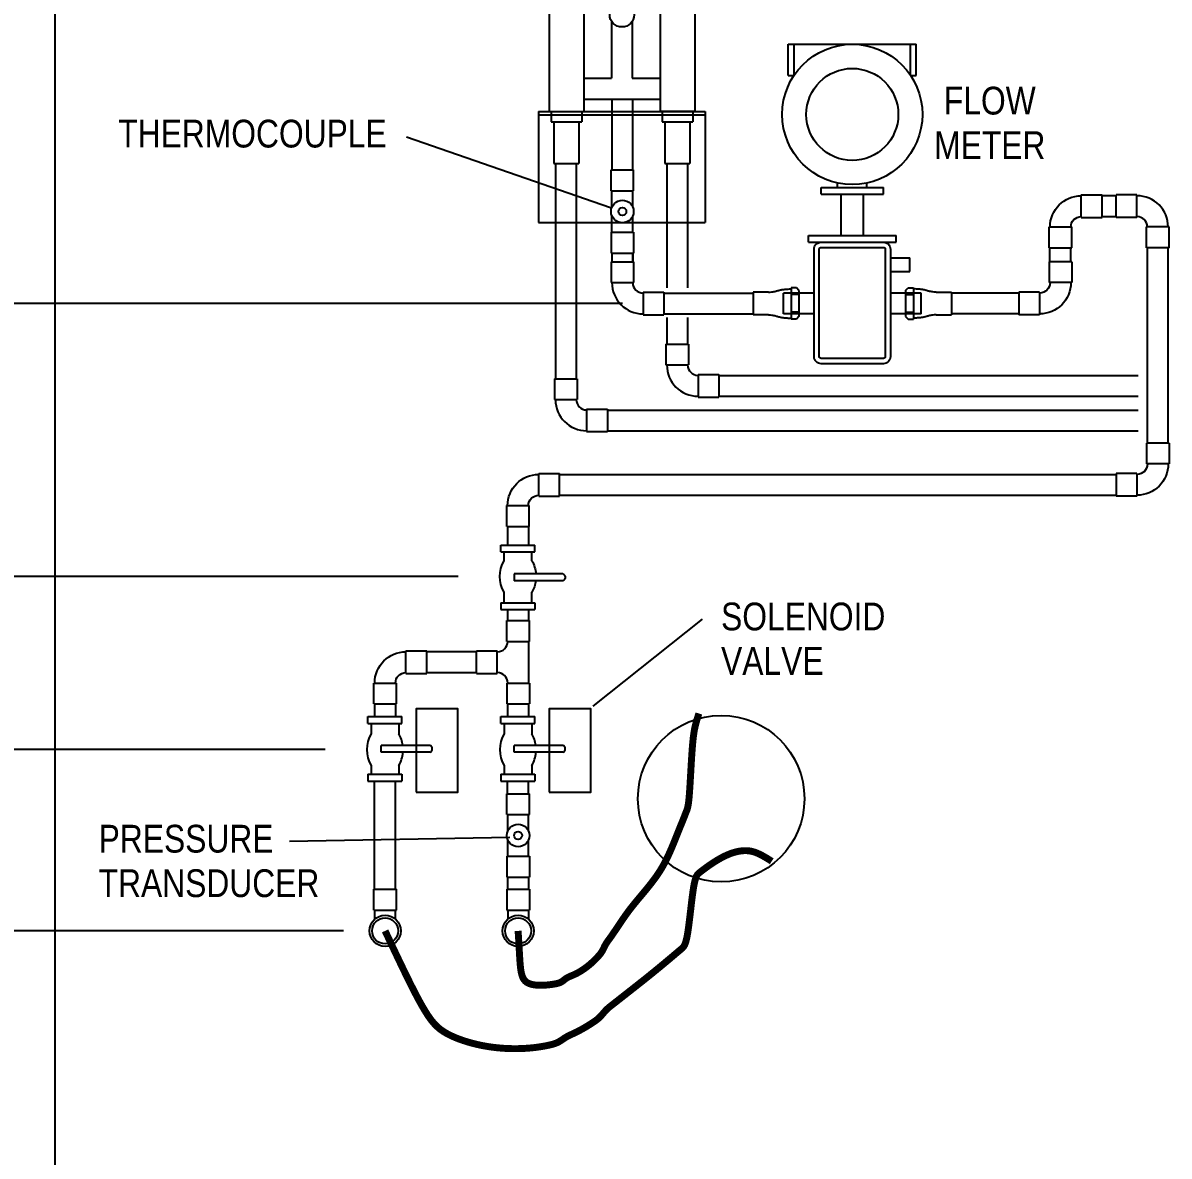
# Model space of a CAD drawing. Header units: inches. Extents: x -300 to 516, y -297 to 231.
# Drawn here: x -84.09 to -42.79, y -201.17 to -160.35 of the extents above; entities that cross this region are included whole.
import ezdxf
from ezdxf.enums import TextEntityAlignment as Align

# ---------------------------------------------------------------- set-up
doc = ezdxf.new("R2010")
doc.units = ezdxf.units.IN
doc.header["$LTSCALE"] = 24
doc.header["$MEASUREMENT"] = 0
for name, color, linetype in [('CHAMBER EXTERIOR', 7, 'Continuous'), ('EXTERIOR DIMS', 7, 'Continuous'), ('EXTERIOR PLUMB EQUIP', 4, 'Continuous')]:
    doc.layers.add(name, color=color, linetype=linetype)
doc.styles.get("Standard").update_dxf_attribs({"font": 'ARIALN.TTF'})
doc.dimstyles.get("Standard").update_dxf_attribs({"dimscale": 24, "dimtxt": 0.18, "dimasz": 0.18, "dimexe": 0.18, "dimexo": 0.0625, "dimgap": 0.09, "dimtad": 1, "dimdec": 4, "dimzin": 0, "dimdsep": 46, "dimlunit": 4, "dimtxsty": 'Standard', "dimcen": 0.09, "dimadec": 0, "dimazin": 0, "dimtfac": 1, "dimtdec": 4, "dimtofl": 0, "dimtmove": 0, "dimatfit": 3, "dimfxl": 0, "dimtolj": 1, "dimtzin": 0, "dimarcsym": 0})

# ---------------------------------------------------------------- blocks, each defined once
blk = doc.blocks.new('INTELFAU')
for p, q in [((1.125, 5.5), (2.375, 5.5)), ((1.125, 4), (1.125, 5.5)), ((2.375, 4), (2.375, 5.5)), ((6.375, 5.5), (5.125, 5.5)), ((5.125, 4), (5.125, 5.5)), ((6.375, 4), (6.375, 5.5)), ((0, 4), (7.5, 4)), ((0, 4), (0, 0)), ((7.5, 4), (7.5, 0)), ((0, 0), (7.5, 0)), ((1.125, 0), (1.125, -4)), ((2.375, 0), (2.375, -4)), ((3.375, 0), (3.375, -0.283)), ((4.125, 0), (4.125, -0.283)), ((5.125, 0), (5.125, -4)), ((6.375, 0), (6.375, -4)), ((3.375, -0.746), (3.375, -2.8)), ((4.125, -0.746), (4.125, -2.8)), ((2.375, -2.8), (3.375, -2.8)), ((4.125, -2.8), (5.125, -2.8)), ((2.375, -3.55), (5.125, -3.55)), ((0.75, -4), (6.75, -4)), ((0.75, -4), (0.75, -8)), ((0.75, -4.125), (6.75, -4.125)), ((1.125, -4), (2.375, -4)), ((1.2, -4), (1.2, -4.375)), ((2.3, -4), (2.3, -4.375)), ((6.375, -4), (5.125, -4)), ((5.2, -4), (5.2, -4.375)), ((6.3, -4), (6.3, -4.375)), ((6.75, -4), (6.75, -8)), ((1.2, -4.375), (2.3, -4.375)), ((1.3, -4.375), (1.3, -5.875)), ((2.2, -4.375), (2.2, -5.875)), ((5.2, -4.375), (6.3, -4.375)), ((5.3, -4.375), (5.3, -5.875)), ((6.2, -4.375), (6.2, -5.875)), ((1.3, -5.875), (2.2, -5.875)), ((5.3, -5.875), (6.2, -5.875)), ((0.75, -8), (6.75, -8))]:
    blk.add_line(p, q)
blk.add_circle((3.75, -0.514), 0.441)
blk = doc.blocks.new('90ELL')
at = {"linetype": 'Continuous'}
for p, q in [((-0.271, 0), (-0.271, -0.5)), ((-0.271, 0), (0.271, 0)), ((0.271, 0), (0.271, -0.5)), ((-0.271, -0.5), (0.271, -0.5)), ((0.5, -0.729), (1, -0.729)), ((0.5, -0.729), (0.5, -1.271)), ((1, -0.729), (1, -1.271)), ((0.5, -1.271), (1, -1.271))]:
    blk.add_line(p, q, dxfattribs=at)
for radius in [0.75, 0.25]:
    blk.add_arc((0.5, -0.5), radius, 180, 270, dxfattribs=at)
blk = doc.blocks.new('FTG MALE')
at = {"linetype": 'Continuous'}
for p, q in [((-0.628, -0.729), (-1, -0.729)), ((-1, -0.729), (-1, -1.271)), ((0.039, -0.625), (-0.086, -0.625)), ((-0.086, -0.625), (-0.086, -1.375)), ((0.102, -0.783), (-0.086, -0.783)), ((0.102, -0.688), (0.039, -0.625)), ((0.102, -0.688), (0.102, -1.313)), ((-0.628, -1.271), (-1, -1.271)), ((0.102, -1.208), (-0.086, -1.208)), ((0.039, -1.375), (-0.086, -1.375)), ((0.102, -1.313), (0.039, -1.375))]:
    blk.add_line(p, q, dxfattribs=at)
for points in [[(-0.628, -0.729), (-0.587, -0.726), (-0.553, -0.722), (-0.526, -0.719), (-0.504, -0.715), (-0.487, -0.712), (-0.473, -0.709), (-0.462, -0.706), (-0.452, -0.703), (-0.443, -0.701), (-0.434, -0.698), (-0.426, -0.696), (-0.418, -0.693), (-0.41, -0.691), (-0.402, -0.689), (-0.394, -0.686), (-0.386, -0.684), (-0.377, -0.682), (-0.369, -0.679), (-0.36, -0.677), (-0.351, -0.675), (-0.342, -0.673), (-0.333, -0.671), (-0.325, -0.669), (-0.316, -0.668), (-0.308, -0.666), (-0.301, -0.665), (-0.293, -0.664), (-0.286, -0.663), (-0.279, -0.662), (-0.271, -0.661), (-0.263, -0.66), (-0.255, -0.66), (-0.246, -0.659), (-0.235, -0.657), (-0.222, -0.656), (-0.206, -0.655), (-0.185, -0.654), (-0.158, -0.652), (-0.126, -0.651), (-0.086, -0.649)], [(-0.628, -1.271), (-0.587, -1.275), (-0.553, -1.278), (-0.526, -1.282), (-0.504, -1.285), (-0.487, -1.288), (-0.473, -1.291), (-0.462, -1.294), (-0.452, -1.297), (-0.443, -1.3), (-0.434, -1.302), (-0.426, -1.305), (-0.418, -1.307), (-0.41, -1.31), (-0.402, -1.312), (-0.394, -1.314), (-0.386, -1.316), (-0.377, -1.319), (-0.369, -1.321), (-0.36, -1.323), (-0.351, -1.325), (-0.342, -1.327), (-0.333, -1.329), (-0.325, -1.331), (-0.316, -1.333), (-0.308, -1.334), (-0.301, -1.335), (-0.293, -1.336), (-0.286, -1.337), (-0.279, -1.338), (-0.271, -1.339), (-0.263, -1.34), (-0.255, -1.341), (-0.246, -1.342), (-0.235, -1.343), (-0.222, -1.344), (-0.206, -1.345), (-0.185, -1.347), (-0.158, -1.348), (-0.126, -1.35), (-0.086, -1.351)]]:
    blk.add_lwpolyline(points, dxfattribs=at)
blk = doc.blocks.new('BVALVE')
for p, q in [((0.599, 3.491), (-0.627, 3.491)), ((-0.627, 3.241), (-0.627, 3.491)), ((0.599, 3.241), (0.599, 3.491)), ((0.599, 3.241), (-0.627, 3.241)), ((-0.514, 2.926), (-0.514, 3.241)), ((0.486, 2.926), (0.486, 3.241)), ((-1.627, 2.452), (0.128, 2.452)), ((-1.627, 2.202), (0.128, 2.202)), ((0.128, 2.452), (0.128, 2.202)), ((-0.514, 1.414), (-0.514, 1.788)), ((0.486, 1.414), (0.486, 1.788)), ((-0.627, 1.414), (-0.627, 1.164)), ((0.599, 1.414), (-0.627, 1.414)), ((0.599, 1.414), (0.599, 1.164)), ((0.599, 1.164), (-0.627, 1.164))]:
    blk.add_line(p, q)
for centre, radius, start, end in [((0.467, 2.357), 1.135, 149.9029, 175.1864), ((-0.496, 2.357), 1.135, 329.9029, 30.0971), ((-1.585, 2.327), 0.132, 108.6408, 251.3592), ((0.467, 2.357), 1.135, 187.8419, 210.0971)]:
    blk.add_arc(centre, radius, start, end)
blk = doc.blocks.new('TEE')
at = {"linetype": 'Continuous'}
for p, q in [((-0.271, 0), (-0.271, -0.5)), ((-0.271, 0), (0.271, 0)), ((0.271, 0), (0.271, -0.5)), ((-0.271, -0.5), (0.271, -0.5)), ((-0.5, -0.729), (-1, -0.729)), ((-1, -0.729), (-1, -1.271)), ((-0.5, -0.729), (-0.5, -1.271)), ((0.5, -0.729), (1, -0.729)), ((0.5, -0.729), (0.5, -1.271)), ((1, -0.729), (1, -1.271)), ((-0.5, -1.271), (-1, -1.271)), ((0.5, -1.25), (-0.5, -1.25)), ((0.5, -1.271), (1, -1.271))]:
    blk.add_line(p, q, dxfattribs=at)
for centre, start, end in [((-0.5, -0.5), 270, 0), ((0.5, -0.5), 180, 270)]:
    blk.add_arc(centre, 0.25, start, end, dxfattribs=at)
blk = doc.blocks.new('FLOWMTR')
for p, q in [((-2.305, 11.505), (2.305, 11.505)), ((-2.305, 10.38), (-2.305, 11.505)), ((-2.095, 10.38), (-2.095, 11.505)), ((2.095, 10.38), (2.095, 11.505)), ((2.305, 10.38), (2.305, 11.505)), ((-2.305, 10.38), (-2.121, 10.38)), ((2.121, 10.38), (2.305, 10.38)), ((-1.125, 6.345), (1.125, 6.345)), ((-1.125, 6.107), (-1.125, 6.345)), ((-0.529, 6.345), (-0.529, 6.51)), ((0.529, 6.345), (0.529, 6.51)), ((1.125, 6.107), (1.125, 6.345)), ((-1.125, 6.107), (1.125, 6.107)), ((-0.406, 4.613), (-0.406, 6.107)), ((0.406, 4.613), (0.406, 6.107)), ((-1.58, 4.375), (-1.58, 4.613)), ((-1.58, 4.613), (1.58, 4.613)), ((1.58, 4.375), (1.58, 4.613)), ((-1.58, 4.375), (1.58, 4.375)), ((1.375, 3.815), (2.075, 3.815)), ((2.075, 3.315), (2.075, 3.815)), ((1.375, 3.315), (2.075, 3.315)), ((-2.48, 1.791), (-2.48, 2.541)), ((-1.375, 2.541), (-2.48, 2.541)), ((2.48, 2.541), (1.375, 2.541)), ((2.48, 1.791), (2.48, 2.541)), ((-1.375, 1.791), (-2.48, 1.791)), ((2.48, 1.791), (1.375, 1.791))]:
    blk.add_line(p, q)
for points in [[(1.125, 0), (-1.125, 0, -0.414214), (-1.375, 0.25), (-1.375, 4.125, -0.414214), (-1.125, 4.375), (1.125, 4.375, -0.414214), (1.375, 4.125), (1.375, 0.25, -0.414214)], [(1.125, 0.188), (-1.125, 0.188, -0.414214), (-1.188, 0.25), (-1.188, 4.125, -0.414214), (-1.125, 4.188), (1.125, 4.188, -0.414214), (1.188, 4.125), (1.188, 0.25, -0.414214)]]:
    blk.add_lwpolyline(points, format="xyb", close=True)
for radius in [2.526, 1.657]:
    blk.add_circle((0, 8.979), radius)
blk = doc.blocks.new('*D20')
at = {"layer": 'Defpoints', "color": 0, "transparency": 16777216}
for p in [(-82.93, -118.297), (-204.141, -240.297), (-82.93, -240.297)]:
    blk.add_point(p, dxfattribs=at)
at = {"layer": 'EXTERIOR DIMS', "color": 0, "lineweight": -2, "transparency": 16777216}
for p, q in [((-84.43, -118.297), (-208.461, -118.297)), ((-204.141, -122.617), (-204.141, -235.977)), ((-84.43, -240.297), (-208.461, -240.297))]:
    blk.add_line(p, q, dxfattribs=at)
at = {"layer": 'EXTERIOR DIMS', "color": 0, "transparency": 16777216}
for points in [[(-204.861, -122.617), (-203.421, -122.617), (-204.141, -118.297)], [(-204.861, -235.977), (-203.421, -235.977), (-204.141, -240.297)]]:
    blk.add_solid(points, dxfattribs=at)
at = {"layer": 'EXTERIOR DIMS', "color": 0, "transparency": 16777216, "insert": (-208.507, -179.297), "char_height": 4.32, "attachment_point": 5, "rotation": 90}
blk.add_mtext('\\A1;10\'-2"', dxfattribs=at)
blk = doc.blocks.new('*D21')
at = {"layer": 'Defpoints', "color": 0, "transparency": 16777216}
for p in [(-62.899, -136.665), (-177.861, -240.297), (-88.242, -240.297)]:
    blk.add_point(p, dxfattribs=at)
at = {"layer": 'EXTERIOR DIMS', "color": 0, "lineweight": -2, "transparency": 16777216}
for p, q in [((-64.399, -136.665), (-182.181, -136.665)), ((-177.861, -140.985), (-177.861, -235.977)), ((-89.742, -240.297), (-182.181, -240.297))]:
    blk.add_line(p, q, dxfattribs=at)
at = {"layer": 'EXTERIOR DIMS', "color": 0, "transparency": 16777216}
for points in [[(-178.581, -140.985), (-177.141, -140.985), (-177.861, -136.665)], [(-178.581, -235.977), (-177.141, -235.977), (-177.861, -240.297)]]:
    blk.add_solid(points, dxfattribs=at)
at = {"layer": 'EXTERIOR DIMS', "color": 0, "transparency": 16777216, "insert": (-183.624, -188.481), "char_height": 4.32, "attachment_point": 5, "rotation": 90}
blk.add_mtext('\\A1;8\'-7 {\\H0.7x;\\S5/8;}"%%P', dxfattribs=at)
blk = doc.blocks.new('*D22')
at = {"layer": 'Defpoints', "color": 0, "transparency": 16777216}
for p in [(-53.392, -128.294), (-191.784, -240.297), (-84.43, -240.297)]:
    blk.add_point(p, dxfattribs=at)
at = {"layer": 'EXTERIOR DIMS', "color": 0, "lineweight": -2, "transparency": 16777216}
for p, q in [((-54.892, -128.294), (-196.104, -128.294)), ((-191.784, -132.614), (-191.784, -235.977)), ((-85.93, -240.297), (-196.104, -240.297))]:
    blk.add_line(p, q, dxfattribs=at)
at = {"layer": 'EXTERIOR DIMS', "color": 0, "transparency": 16777216}
for points in [[(-192.504, -132.614), (-191.064, -132.614), (-191.784, -128.294)], [(-192.504, -235.977), (-191.064, -235.977), (-191.784, -240.297)]]:
    blk.add_solid(points, dxfattribs=at)
at = {"layer": 'EXTERIOR DIMS', "color": 0, "transparency": 16777216, "insert": (-196.149, -184.296), "char_height": 4.32, "attachment_point": 5, "rotation": 90}
blk.add_mtext('\\A1;9\'-4"', dxfattribs=at)
blk = doc.blocks.new('*D24')
at = {"layer": 'Defpoints', "color": 0, "transparency": 16777216}
for p in [(-66.256, -159.543), (-163.294, -240.297), (-100.115, -240.297)]:
    blk.add_point(p, dxfattribs=at)
at = {"layer": 'EXTERIOR DIMS', "color": 0, "lineweight": -2, "transparency": 16777216}
for p, q in [((-67.756, -159.543), (-167.614, -159.543)), ((-163.294, -163.863), (-163.294, -235.977)), ((-101.615, -240.297), (-167.614, -240.297))]:
    blk.add_line(p, q, dxfattribs=at)
at = {"layer": 'EXTERIOR DIMS', "color": 0, "transparency": 16777216}
for points in [[(-164.014, -163.863), (-162.574, -163.863), (-163.294, -159.543)], [(-164.014, -235.977), (-162.574, -235.977), (-163.294, -240.297)]]:
    blk.add_solid(points, dxfattribs=at)
at = {"layer": 'EXTERIOR DIMS', "color": 0, "transparency": 16777216, "insert": (-170.576, -199.92), "char_height": 4.32, "attachment_point": 5, "rotation": 90}
blk.add_mtext('\\A1;6\'-8{\\H1.000000x;\\S3/4;}"', dxfattribs=at)
blk = doc.blocks.new('*D25')
at = {"layer": 'Defpoints', "color": 0, "transparency": 16777216}
for p in [(-60.991, -170.457), (-148.872, -240.297), (-101.615, -240.297)]:
    blk.add_point(p, dxfattribs=at)
at = {"layer": 'EXTERIOR DIMS', "color": 0, "lineweight": -2, "transparency": 16777216}
for p, q in [((-62.491, -170.457), (-153.192, -170.457)), ((-148.872, -174.777), (-148.872, -235.977)), ((-103.115, -240.297), (-153.192, -240.297))]:
    blk.add_line(p, q, dxfattribs=at)
at = {"layer": 'EXTERIOR DIMS', "color": 0, "transparency": 16777216}
for points in [[(-149.592, -174.777), (-148.152, -174.777), (-148.872, -170.457)], [(-149.592, -235.977), (-148.152, -235.977), (-148.872, -240.297)]]:
    blk.add_solid(points, dxfattribs=at)
at = {"layer": 'EXTERIOR DIMS', "color": 0, "transparency": 16777216, "insert": (-154.629, -205.377), "char_height": 4.32, "attachment_point": 5, "rotation": 90}
blk.add_mtext('\\A1;5\'-9 {\\H0.7x;\\S3/4;}"%%P', dxfattribs=at)
blk = doc.blocks.new('*D26')
at = {"layer": 'Defpoints', "color": 0, "transparency": 16777216}
for p in [(-66.905, -180.292), (-137.209, -240.297), (-103.115, -240.297)]:
    blk.add_point(p, dxfattribs=at)
at = {"layer": 'EXTERIOR DIMS', "color": 0, "lineweight": -2, "transparency": 16777216}
for p, q in [((-68.405, -180.292), (-141.529, -180.292)), ((-137.209, -184.612), (-137.209, -235.977)), ((-104.615, -240.297), (-141.529, -240.297))]:
    blk.add_line(p, q, dxfattribs=at)
at = {"layer": 'EXTERIOR DIMS', "color": 0, "transparency": 16777216}
for points in [[(-137.929, -184.612), (-136.489, -184.612), (-137.209, -180.292)], [(-137.929, -235.977), (-136.489, -235.977), (-137.209, -240.297)]]:
    blk.add_solid(points, dxfattribs=at)
at = {"layer": 'EXTERIOR DIMS', "color": 0, "transparency": 16777216, "insert": (-141.574, -210.294), "char_height": 4.32, "attachment_point": 5, "rotation": 90}
blk.add_mtext('\\A1;5\'-0"%%P', dxfattribs=at)
blk = doc.blocks.new('*D27')
at = {"layer": 'Defpoints', "color": 0, "transparency": 16777216}
for p in [(-71.697, -186.53), (-122.463, -240.297), (-71.697, -240.297)]:
    blk.add_point(p, dxfattribs=at)
at = {"layer": 'EXTERIOR DIMS', "color": 0, "lineweight": -2, "transparency": 16777216}
for p, q in [((-73.197, -186.53), (-126.783, -186.53)), ((-122.463, -190.85), (-122.463, -235.977)), ((-73.197, -240.297), (-126.783, -240.297))]:
    blk.add_line(p, q, dxfattribs=at)
at = {"layer": 'EXTERIOR DIMS', "color": 0, "transparency": 16777216}
for points in [[(-123.183, -190.85), (-121.743, -190.85), (-122.463, -186.53)], [(-123.183, -235.977), (-121.743, -235.977), (-122.463, -240.297)]]:
    blk.add_solid(points, dxfattribs=at)
at = {"layer": 'EXTERIOR DIMS', "color": 0, "transparency": 16777216, "insert": (-128.22, -213.413), "char_height": 4.32, "attachment_point": 5, "rotation": 90}
blk.add_mtext('\\A1;4\'-5 {\\H0.7x;\\S3/4;}"%%P', dxfattribs=at)
blk = doc.blocks.new('*D28')
at = {"layer": 'Defpoints', "color": 0, "transparency": 16777216}
for p in [(-71.039, -193.058), (-107.91, -240.297), (-71.039, -240.297)]:
    blk.add_point(p, dxfattribs=at)
at = {"layer": 'EXTERIOR DIMS', "color": 0, "lineweight": -2, "transparency": 16777216}
for p, q in [((-72.539, -193.058), (-112.23, -193.058)), ((-107.91, -197.378), (-107.91, -235.977)), ((-72.539, -240.297), (-112.23, -240.297))]:
    blk.add_line(p, q, dxfattribs=at)
at = {"layer": 'EXTERIOR DIMS', "color": 0, "transparency": 16777216}
for points in [[(-108.63, -197.378), (-107.19, -197.378), (-107.91, -193.058)], [(-108.63, -235.977), (-107.19, -235.977), (-107.91, -240.297)]]:
    blk.add_solid(points, dxfattribs=at)
at = {"layer": 'EXTERIOR DIMS', "color": 0, "transparency": 16777216, "insert": (-113.641, -216.678), "char_height": 4.32, "attachment_point": 5, "rotation": 90}
blk.add_mtext('\\A1;3\'-11 {\\H0.7x;\\S1/4;}"%%P', dxfattribs=at)

msp = doc.modelspace()

# ---------------------------------------------------------------- linework, layer by layer
at = {"layer": 'CHAMBER EXTERIOR'}
msp.add_line((-82.92986, -240.2971), (-82.92986, -118.2971), dxfattribs=at)
msp.add_circle((-58.92986, -188.2971), 3, dxfattribs=at)
at = {"layer": 'EXTERIOR PLUMB EQUIP'}
for p, q in [((-62.86871, -163.0925), (-62.86871, -165.64393)), ((-62.11871, -163.0925), (-62.11871, -165.64393)), ((-62.92033, -167.00635), (-70.26384, -164.46262)), ((-64.90448, -165.4175), (-64.90448, -173.16814)), ((-64.15448, -165.4175), (-64.15448, -173.16814)), ((-60.88974, -165.4175), (-60.88974, -169.89654)), ((-60.13974, -165.4175), (-60.13974, -169.89654)), ((-62.89619, -166.39408), (-62.89619, -165.64393)), ((-62.89619, -165.64393), (-62.08353, -165.64393)), ((-62.08353, -166.39408), (-62.08353, -165.64393)), ((-62.89619, -166.39408), (-62.08353, -166.39408)), ((-62.86494, -166.98816), (-62.86494, -166.39408)), ((-62.11479, -166.98816), (-62.11479, -166.39408)), ((-44.69934, -166.58077), (-45.20492, -166.58077)), ((-62.86494, -167.89438), (-62.86494, -167.3003)), ((-62.11479, -167.89438), (-62.11479, -167.3003)), ((-44.69934, -167.33077), (-45.20492, -167.33077)), ((-62.89619, -167.89438), (-62.89619, -168.64453)), ((-62.89619, -167.89438), (-62.08353, -167.89438)), ((-62.08353, -167.89438), (-62.08353, -168.64453)), ((-47.08131, -168.95703), (-47.08131, -168.45144)), ((-46.33131, -168.95703), (-46.33131, -168.45144)), ((-43.57295, -175.48944), (-43.57295, -168.45144)), ((-42.82295, -175.48944), (-42.82295, -168.45144)), ((-62.89619, -168.64453), (-62.08353, -168.64453)), ((-62.86871, -168.64453), (-62.86871, -168.95703)), ((-62.86742, -168.64453), (-62.86742, -168.95703)), ((-62.11871, -168.64453), (-62.11871, -168.95703)), ((-62.11742, -168.64453), (-62.11742, -168.95703)), ((-60.99085, -170.08487), (-57.77967, -170.08487)), ((-48.20552, -170.08487), (-50.63034, -170.08487)), ((-60.99085, -170.83487), (-57.77967, -170.83487)), ((-60.88974, -170.95773), (-60.88974, -171.92204)), ((-60.13974, -170.95773), (-60.13974, -171.92204)), ((-48.20552, -170.83487), (-50.63034, -170.83487)), ((-59.01188, -173.04989), (-43.904, -173.04989)), ((-59.01188, -173.79989), (-43.904, -173.79989)), ((-63.02662, -174.29598), (-43.904, -174.29598)), ((-63.02662, -175.04598), (-43.904, -175.04598)), ((-64.75156, -176.61729), (-44.69711, -176.61729)), ((-64.75156, -177.36729), (-44.69711, -177.36729)), ((-66.62337, -178.49004), (-66.62337, -179.1579)), ((-65.87337, -178.49004), (-65.87337, -179.1579)), ((-66.62337, -181.4854), (-66.62337, -181.87925)), ((-65.87337, -181.4854), (-65.87337, -181.87925)), ((-63.53838, -184.959), (-59.60018, -181.83201)), ((-67.74685, -183.00709), (-69.53874, -183.00709)), ((-67.74685, -183.75709), (-69.53874, -183.75709)), ((-71.41586, -184.87985), (-71.41586, -185.3362)), ((-70.66586, -184.87985), (-70.66586, -185.3362)), ((-66.62337, -184.87985), (-66.62337, -185.3362)), ((-65.87337, -184.87985), (-65.87337, -185.3362)), ((-71.41586, -191.55815), (-71.41586, -187.6637)), ((-70.66586, -191.55815), (-70.66586, -187.6637)), ((-66.62337, -188.12005), (-66.62337, -187.6637)), ((-65.87337, -188.12005), (-65.87337, -187.6637)), ((-66.65288, -188.8702), (-66.65288, -188.12005)), ((-66.65288, -188.12005), (-65.84022, -188.12005)), ((-65.84022, -188.8702), (-65.84022, -188.12005)), ((-66.65288, -188.8702), (-65.84022, -188.8702)), ((-66.62162, -189.46428), (-66.62162, -188.8702)), ((-65.87147, -189.46428), (-65.87147, -188.8702)), ((-66.54208, -189.69547), (-74.48522, -189.83731)), ((-66.62162, -190.3705), (-66.62162, -189.77642)), ((-65.87147, -190.3705), (-65.87147, -189.77642)), ((-66.65288, -190.3705), (-66.65288, -191.12065)), ((-66.65288, -190.3705), (-65.84022, -190.3705)), ((-65.84022, -190.3705), (-65.84022, -191.12065)), ((-66.65288, -191.12065), (-65.84022, -191.12065)), ((-66.62337, -191.12065), (-66.62337, -191.55815)), ((-65.87337, -191.12065), (-65.87337, -191.55815)), ((-71.44537, -192.3083), (-71.44537, -191.55815)), ((-71.44537, -191.55815), (-70.63271, -191.55815)), ((-70.63271, -192.3083), (-70.63271, -191.55815)), ((-66.65288, -191.55815), (-66.65288, -192.3083)), ((-66.65288, -191.55815), (-65.84022, -191.55815)), ((-65.84022, -191.55815), (-65.84022, -192.3083)), ((-71.44537, -192.3083), (-70.63271, -192.3083)), ((-71.41412, -192.63915), (-71.41412, -192.3083)), ((-70.66397, -192.63915), (-70.66397, -192.3083)), ((-66.65288, -192.3083), (-65.84022, -192.3083)), ((-66.62162, -192.3083), (-66.62162, -192.63915)), ((-65.87147, -192.3083), (-65.87147, -192.63915))]:
    msp.add_line(p, q, dxfattribs=at)
for points in [[(-69.91597, -188.06061), (-68.41597, -188.06061), (-68.41597, -185.06061), (-69.91597, -185.06061)], [(-65.12348, -188.06061), (-63.62348, -188.06061), (-63.62348, -185.06061), (-65.12348, -185.06061)]]:
    msp.add_lwpolyline(points, close=True, dxfattribs=at)
at = {"layer": 'EXTERIOR PLUMB EQUIP', "const_width": 0.25}
for points in [[(-66.24655, -193.05845), (-66.23939, -193.17248), (-66.23327, -193.27078), (-66.22808, -193.35518), (-66.22367, -193.42752), (-66.21994, -193.48964), (-66.21676, -193.5434), (-66.21399, -193.59062), (-66.21152, -193.63315), (-66.20925, -193.67257), (-66.20712, -193.70943), (-66.20513, -193.74401), (-66.20325, -193.77659), (-66.20147, -193.80744), (-66.19977, -193.83686), (-66.19813, -193.86513), (-66.19653, -193.89252), (-66.19495, -193.91928), (-66.1934, -193.94546), (-66.19185, -193.97107), (-66.19032, -193.99612), (-66.18881, -194.02062), (-66.18729, -194.04458), (-66.18579, -194.06801), (-66.18428, -194.09093), (-66.18277, -194.11334), (-66.18126, -194.13525), (-66.17975, -194.15668), (-66.17822, -194.17763), (-66.17668, -194.19811), (-66.17512, -194.21814), (-66.17354, -194.23773), (-66.17195, -194.25687), (-66.17033, -194.2756), (-66.16868, -194.29391), (-66.167, -194.31181), (-66.16529, -194.32933), (-66.16354, -194.34646), (-66.16176, -194.36321), (-66.15993, -194.37961), (-66.15805, -194.39565), (-66.15614, -194.41135), (-66.15417, -194.42672), (-66.15214, -194.44177), (-66.15006, -194.45651), (-66.14792, -194.47094), (-66.14572, -194.48509), (-66.14346, -194.49896), (-66.14113, -194.51256), (-66.13872, -194.5259), (-66.13625, -194.53898), (-66.1337, -194.55183), (-66.13106, -194.56445), (-66.12835, -194.57684), (-66.12555, -194.58901), (-66.12266, -194.60098), (-66.11968, -194.61275), (-66.1166, -194.62433), (-66.11342, -194.63572), (-66.11015, -194.64693), (-66.10676, -194.65795), (-66.10327, -194.6688), (-66.09966, -194.67946), (-66.09594, -194.68995), (-66.09209, -194.70026), (-66.08812, -194.71039), (-66.08402, -194.72036), (-66.07979, -194.73015), (-66.07542, -194.73978), (-66.07091, -194.74923), (-66.06625, -194.7585), (-66.06145, -194.76761), (-66.05649, -194.77655), (-66.05138, -194.78532), (-66.04611, -194.79392), (-66.04067, -194.80235), (-66.03506, -194.81061), (-66.02929, -194.8187), (-66.02333, -194.82663), (-66.0172, -194.83439), (-66.01088, -194.84198), (-66.00437, -194.8494), (-65.99768, -194.85666), (-65.99078, -194.86375), (-65.98369, -194.87068), (-65.97639, -194.87744), (-65.96889, -194.88403), (-65.96117, -194.89047), (-65.95324, -194.89673), (-65.94509, -194.90284), (-65.93672, -194.90878), (-65.92812, -194.91456), (-65.91928, -194.92018), (-65.91022, -194.92563), (-65.90091, -194.93092), (-65.89136, -194.93605), (-65.88157, -194.94103), (-65.87152, -194.94584), (-65.86122, -194.95049), (-65.85066, -194.95498), (-65.83983, -194.95931), (-65.82874, -194.96348), (-65.81738, -194.9675), (-65.80575, -194.97135), (-65.79383, -194.97505), (-65.78164, -194.97859), (-65.76916, -194.98198), (-65.75638, -194.98521), (-65.74332, -194.98828), (-65.72995, -194.99119), (-65.71629, -194.99396), (-65.70232, -194.99656), (-65.68803, -194.99901), (-65.67344, -195.00131), (-65.65853, -195.00345), (-65.6433, -195.00544), (-65.62775, -195.00728), (-65.61188, -195.00896), (-65.59569, -195.01049), (-65.57917, -195.01186), (-65.56232, -195.01308), (-65.54515, -195.01415), (-65.52765, -195.01506), (-65.50984, -195.01582), (-65.49171, -195.01642), (-65.47328, -195.01686), (-65.45456, -195.01714), (-65.43554, -195.01726), (-65.41623, -195.01721), (-65.39664, -195.01701), (-65.37678, -195.01664), (-65.35665, -195.0161), (-65.33627, -195.01539), (-65.31564, -195.01451), (-65.29478, -195.01347), (-65.27367, -195.01225), (-65.25235, -195.01085), (-65.23081, -195.00928), (-65.20906, -195.00753), (-65.18711, -195.0056), (-65.16497, -195.00349), (-65.14265, -195.0012), (-65.12015, -194.99872), (-65.09749, -194.99606), (-65.07466, -194.99321), (-65.05169, -194.99018), (-65.02857, -194.98695), (-65.00531, -194.98353), (-64.98193, -194.97992), (-64.95843, -194.97611), (-64.93483, -194.97211), (-64.91111, -194.9679), (-64.88731, -194.9635), (-64.86341, -194.95886), (-64.83944, -194.95377), (-64.8154, -194.94798), (-64.7913, -194.94126), (-64.76714, -194.93335), (-64.74294, -194.92402), (-64.7187, -194.91301), (-64.69443, -194.90007), (-64.67014, -194.8851), (-64.64583, -194.86844), (-64.62152, -194.85059), (-64.59721, -194.83203), (-64.57291, -194.81325), (-64.54864, -194.79474), (-64.52438, -194.77698), (-64.50017, -194.76046), (-64.47599, -194.74554), (-64.45187, -194.73211), (-64.42781, -194.71991), (-64.40381, -194.7087), (-64.3799, -194.69824), (-64.35606, -194.68827), (-64.33231, -194.67856), (-64.30867, -194.66885), (-64.28513, -194.65895), (-64.26171, -194.6488), (-64.23841, -194.63842), (-64.21524, -194.62779), (-64.1922, -194.61692), (-64.1693, -194.60581), (-64.14655, -194.59446), (-64.12395, -194.58287), (-64.10151, -194.57103), (-64.07923, -194.55895), (-64.05712, -194.54664), (-64.03516, -194.53409), (-64.01337, -194.52131), (-63.99174, -194.50831), (-63.97028, -194.49509), (-63.94898, -194.48164), (-63.92784, -194.46798), (-63.90687, -194.45411), (-63.88606, -194.44003), (-63.86541, -194.42575), (-63.84492, -194.41128), (-63.82459, -194.39661), (-63.80442, -194.38175), (-63.78441, -194.3667), (-63.76455, -194.35148), (-63.74485, -194.33608), (-63.72531, -194.32051), (-63.70591, -194.30477), (-63.68667, -194.28888), (-63.66758, -194.27282), (-63.64864, -194.25662), (-63.62985, -194.24026), (-63.61121, -194.22376), (-63.59272, -194.20712), (-63.57437, -194.19035), (-63.55617, -194.17344), (-63.53811, -194.15642), (-63.5202, -194.13926), (-63.50242, -194.122), (-63.48479, -194.10462), (-63.4673, -194.08713), (-63.44995, -194.06954), (-63.43274, -194.05185), (-63.41566, -194.03406), (-63.39872, -194.01619), (-63.38191, -193.99823), (-63.36524, -193.98019), (-63.34871, -193.96207), (-63.3323, -193.94384), (-63.31603, -193.9253), (-63.29988, -193.90621), (-63.28387, -193.88633), (-63.26798, -193.86541), (-63.25222, -193.84323), (-63.23659, -193.81954), (-63.22108, -193.79409), (-63.2057, -193.76678), (-63.19043, -193.73798), (-63.17529, -193.70817), (-63.16028, -193.67785), (-63.14538, -193.64751), (-63.1306, -193.61765), (-63.11594, -193.58875), (-63.10139, -193.56132), (-63.08697, -193.53571), (-63.07265, -193.51182), (-63.05845, -193.4894), (-63.04436, -193.46821), (-63.03038, -193.44801), (-63.01651, -193.42856), (-63.00275, -193.40962), (-62.98909, -193.39096), (-62.97553, -193.37235), (-62.96208, -193.35378), (-62.94872, -193.33524), (-62.93546, -193.31672), (-62.92229, -193.29823), (-62.9092, -193.27976), (-62.8962, -193.26132), (-62.88327, -193.24291), (-62.87043, -193.22453), (-62.85765, -193.20617), (-62.84495, -193.18783), (-62.8323, -193.16952), (-62.81972, -193.15122), (-62.8072, -193.13295), (-62.79473, -193.1147), (-62.78231, -193.09646), (-62.76993, -193.07824), (-62.75759, -193.06003), (-62.74529, -193.04184), (-62.73303, -193.02366), (-62.72079, -193.00549), (-62.70858, -192.98733), (-62.69639, -192.96918), (-62.68422, -192.95104), (-62.67206, -192.9329), (-62.65991, -192.91477), (-62.64777, -192.89664), (-62.63562, -192.87852), (-62.62348, -192.8604), (-62.61133, -192.84227), (-62.59917, -192.82415), (-62.58699, -192.80602), (-62.5748, -192.78789), (-62.56258, -192.76976), (-62.55034, -192.75162), (-62.53807, -192.73347), (-62.52577, -192.71531), (-62.51343, -192.69714), (-62.50104, -192.67896), (-62.48862, -192.66077), (-62.47614, -192.64257), (-62.46361, -192.62435), (-62.45102, -192.60612), (-62.43837, -192.58787), (-62.42565, -192.5696), (-62.41287, -192.55131), (-62.40001, -192.533), (-62.38707, -192.51466), (-62.37406, -192.49631), (-62.36096, -192.47793), (-62.34777, -192.45952), (-62.33449, -192.44109), (-62.32111, -192.42263), (-62.30763, -192.40414), (-62.29405, -192.38561), (-62.28035, -192.36706), (-62.26655, -192.34847), (-62.25263, -192.32985), (-62.23859, -192.31119), (-62.22444, -192.2925), (-62.21016, -192.27377), (-62.19576, -192.255), (-62.18123, -192.23619), (-62.16657, -192.21734), (-62.15177, -192.19845), (-62.13685, -192.17952), (-62.12181, -192.16054), (-62.10664, -192.14152), (-62.09135, -192.12246), (-62.07595, -192.10335), (-62.06044, -192.0842), (-62.04482, -192.06501), (-62.02909, -192.04577), (-62.01326, -192.02648), (-61.99734, -192.00715), (-61.98133, -191.98777), (-61.96523, -191.96835), (-61.94905, -191.94888), (-61.93279, -191.92937), (-61.91646, -191.90981), (-61.90007, -191.8902), (-61.88361, -191.87055), (-61.8671, -191.85085), (-61.85053, -191.8311), (-61.83392, -191.8113), (-61.81727, -191.79146), (-61.80057, -191.77156), (-61.78385, -191.75162), (-61.7671, -191.73163), (-61.75032, -191.7116), (-61.73353, -191.69151), (-61.71672, -191.67137), (-61.6999, -191.65119), (-61.68308, -191.63095), (-61.66626, -191.61067), (-61.64945, -191.59033), (-61.63265, -191.56995), (-61.61586, -191.54951), (-61.5991, -191.52902), (-61.58236, -191.50848), (-61.56565, -191.4879), (-61.54897, -191.46725), (-61.53233, -191.44656), (-61.51574, -191.42582), (-61.4992, -191.40502), (-61.48271, -191.38417), (-61.46629, -191.36327), (-61.44992, -191.34232), (-61.43363, -191.32131), (-61.4174, -191.30025), (-61.40126, -191.27914), (-61.3852, -191.25797), (-61.36923, -191.23675), (-61.35335, -191.21547), (-61.33757, -191.19414), (-61.32189, -191.17276), (-61.30632, -191.15132), (-61.29086, -191.12983), (-61.27552, -191.10828), (-61.2603, -191.08667), (-61.2452, -191.06501), (-61.23024, -191.04329), (-61.21541, -191.02152), (-61.20072, -190.99969), (-61.18617, -190.97781), (-61.17176, -190.95587), (-61.1575, -190.93387), (-61.14339, -190.91181), (-61.12944, -190.8897), (-61.11563, -190.86753), (-61.10198, -190.84531), (-61.08848, -190.82302), (-61.07512, -190.80069), (-61.06191, -190.77829), (-61.04884, -190.75584), (-61.03591, -190.73333), (-61.02313, -190.71077), (-61.01047, -190.68815), (-60.99795, -190.66547), (-60.98556, -190.64274), (-60.97329, -190.61995), (-60.96115, -190.59711), (-60.94912, -190.57421), (-60.93721, -190.55126), (-60.92541, -190.52825), (-60.91373, -190.50519), (-60.90214, -190.48207), (-60.89066, -190.4589), (-60.87928, -190.43568), (-60.868, -190.4124), (-60.85681, -190.38906), (-60.8457, -190.36568), (-60.83468, -190.34224), (-60.82375, -190.31875), (-60.81289, -190.2952), (-60.80211, -190.2716), (-60.79141, -190.24795), (-60.78077, -190.22424), (-60.7702, -190.20049), (-60.75969, -190.17668), (-60.74924, -190.15281), (-60.73884, -190.1289), (-60.7285, -190.10494), (-60.71821, -190.08092), (-60.70796, -190.05685), (-60.69776, -190.03273), (-60.6876, -190.00856), (-60.67747, -189.98434), (-60.66738, -189.96007), (-60.65731, -189.93574), (-60.64727, -189.91137), (-60.63726, -189.88695), (-60.62726, -189.86247), (-60.61728, -189.83795), (-60.60731, -189.81338), (-60.59735, -189.78875), (-60.5874, -189.76408), (-60.57745, -189.73936), (-60.5675, -189.71459), (-60.55755, -189.68977), (-60.54759, -189.6649), (-60.53762, -189.63998), (-60.52764, -189.61502), (-60.51764, -189.59), (-60.50762, -189.56494), (-60.49757, -189.53983), (-60.4875, -189.51466), (-60.4774, -189.48944), (-60.46727, -189.46416), (-60.4571, -189.43882), (-60.44689, -189.41341), (-60.43664, -189.38794), (-60.42635, -189.3624), (-60.41601, -189.33677), (-60.40561, -189.31105), (-60.39517, -189.28522), (-60.38466, -189.25927), (-60.3741, -189.23317), (-60.36348, -189.20693), (-60.3528, -189.18052), (-60.34205, -189.15394), (-60.33124, -189.12716), (-60.32035, -189.10016), (-60.3094, -189.07294), (-60.29837, -189.04548), (-60.28726, -189.01775), (-60.27607, -188.98975), (-60.2648, -188.96146), (-60.25345, -188.93285), (-60.24201, -188.90392), (-60.23049, -188.87464), (-60.21887, -188.84501), (-60.20716, -188.815), (-60.19535, -188.78459), (-60.18345, -188.75378), (-60.17145, -188.72255), (-60.15935, -188.69015), (-60.14714, -188.65296), (-60.13482, -188.60665), (-60.1224, -188.54686), (-60.10986, -188.46926), (-60.09722, -188.3695), (-60.08445, -188.24324), (-60.07157, -188.08613), (-60.05855, -187.89594), (-60.04529, -187.67886), (-60.03168, -187.44318), (-60.0176, -187.19721), (-60.00294, -186.94924), (-59.98757, -186.70758), (-59.97139, -186.48051), (-59.95429, -186.27634), (-59.93606, -186.10095), (-59.91623, -185.95058), (-59.89426, -185.81902), (-59.86959, -185.7001), (-59.84167, -185.58763), (-59.80995, -185.47542), (-59.7739, -185.35728), (-59.73294, -185.22703)], [(-71.03904, -193.05845), (-70.94036, -193.26825), (-70.85513, -193.44922), (-70.78176, -193.60473), (-70.7187, -193.73816), (-70.66436, -193.85286), (-70.61717, -193.95223), (-70.57557, -194.03962), (-70.53797, -194.11841), (-70.50302, -194.1915), (-70.47026, -194.25988), (-70.43944, -194.32408), (-70.41031, -194.38461), (-70.38262, -194.44199), (-70.35613, -194.49675), (-70.33059, -194.5494), (-70.30574, -194.60046), (-70.28139, -194.65038), (-70.25749, -194.69925), (-70.23401, -194.74709), (-70.21097, -194.79391), (-70.18834, -194.83974), (-70.16613, -194.8846), (-70.14431, -194.92849), (-70.12289, -194.97144), (-70.10185, -195.01346), (-70.08118, -195.05458), (-70.06088, -195.09481), (-70.04094, -195.13416), (-70.02134, -195.17266), (-70.00209, -195.21033), (-69.98316, -195.24717), (-69.96456, -195.28321), (-69.94627, -195.31846), (-69.92828, -195.35295), (-69.9106, -195.38669), (-69.8932, -195.41969), (-69.87607, -195.45198), (-69.85922, -195.48358), (-69.84263, -195.51449), (-69.82629, -195.54474), (-69.8102, -195.57435), (-69.79434, -195.60333), (-69.7787, -195.63169), (-69.76329, -195.65947), (-69.74808, -195.68667), (-69.73307, -195.71332), (-69.71825, -195.73942), (-69.70362, -195.765), (-69.68916, -195.79008), (-69.67487, -195.81467), (-69.66073, -195.83879), (-69.64674, -195.86244), (-69.6329, -195.88566), (-69.61918, -195.90844), (-69.60559, -195.93082), (-69.59212, -195.9528), (-69.57875, -195.97439), (-69.56548, -195.99562), (-69.55231, -196.01648), (-69.53922, -196.03698), (-69.52621, -196.05712), (-69.51328, -196.07693), (-69.50041, -196.0964), (-69.48759, -196.11554), (-69.47484, -196.13436), (-69.46212, -196.15286), (-69.44945, -196.17106), (-69.43681, -196.18894), (-69.42419, -196.20653), (-69.4116, -196.22383), (-69.39902, -196.24083), (-69.38644, -196.25756), (-69.37386, -196.274), (-69.36128, -196.29018), (-69.34869, -196.30608), (-69.33607, -196.32173), (-69.32343, -196.33712), (-69.31076, -196.35225), (-69.29804, -196.36715), (-69.28528, -196.3818), (-69.27247, -196.39622), (-69.2596, -196.41041), (-69.24667, -196.42437), (-69.23366, -196.43812), (-69.22058, -196.45166), (-69.20741, -196.46499), (-69.19415, -196.47811), (-69.18079, -196.49104), (-69.16733, -196.50378), (-69.15376, -196.51634), (-69.14007, -196.52871), (-69.12626, -196.54091), (-69.11231, -196.55294), (-69.09823, -196.56481), (-69.08401, -196.57651), (-69.06964, -196.58807), (-69.05511, -196.59947), (-69.04041, -196.61074), (-69.02555, -196.62187), (-69.01051, -196.63286), (-68.99529, -196.64374), (-68.97988, -196.65449), (-68.96428, -196.66512), (-68.94847, -196.67565), (-68.93246, -196.68607), (-68.91623, -196.69639), (-68.89977, -196.70662), (-68.8831, -196.71677), (-68.86618, -196.72682), (-68.84903, -196.73681), (-68.83162, -196.74672), (-68.81397, -196.75656), (-68.79605, -196.76635), (-68.77787, -196.77607), (-68.75942, -196.78575), (-68.74069, -196.79537), (-68.72168, -196.80496), (-68.70238, -196.8145), (-68.6828, -196.824), (-68.66292, -196.83347), (-68.64274, -196.84292), (-68.62226, -196.85233), (-68.60148, -196.86171), (-68.5804, -196.87106), (-68.55903, -196.88038), (-68.53736, -196.88966), (-68.51539, -196.89891), (-68.49313, -196.90812), (-68.47058, -196.91729), (-68.44774, -196.92641), (-68.42461, -196.93549), (-68.40119, -196.94453), (-68.37749, -196.95351), (-68.35351, -196.96245), (-68.32925, -196.97132), (-68.30472, -196.98014), (-68.27991, -196.9889), (-68.25483, -196.9976), (-68.22948, -197.00623), (-68.20387, -197.01479), (-68.17799, -197.02327), (-68.15185, -197.03169), (-68.12545, -197.04003), (-68.0988, -197.04828), (-68.07189, -197.05646), (-68.04473, -197.06455), (-68.01732, -197.07255), (-67.98966, -197.08046), (-67.96176, -197.08828), (-67.93362, -197.096), (-67.90523, -197.10362), (-67.87662, -197.11114), (-67.84776, -197.11856), (-67.81868, -197.12587), (-67.78936, -197.13307), (-67.75982, -197.14016), (-67.73005, -197.14714), (-67.70006, -197.15399), (-67.66985, -197.16073), (-67.63943, -197.16734), (-67.60879, -197.17383), (-67.57793, -197.18019), (-67.54687, -197.18641), (-67.5156, -197.1925), (-67.48412, -197.19846), (-67.45244, -197.20428), (-67.42056, -197.20995), (-67.38849, -197.21548), (-67.35621, -197.22086), (-67.32375, -197.2261), (-67.29109, -197.23117), (-67.25825, -197.2361), (-67.22522, -197.24086), (-67.192, -197.24547), (-67.15861, -197.24991), (-67.12504, -197.25418), (-67.09129, -197.25828), (-67.05737, -197.26222), (-67.02328, -197.26598), (-66.98902, -197.26956), (-66.9546, -197.27296), (-66.92001, -197.27618), (-66.88527, -197.27921), (-66.85038, -197.28206), (-66.81533, -197.28472), (-66.78013, -197.28719), (-66.74479, -197.28946), (-66.70932, -197.29154), (-66.67371, -197.29343), (-66.63797, -197.29511), (-66.60211, -197.2966), (-66.56614, -197.29788), (-66.53005, -197.29896), (-66.49385, -197.29983), (-66.45755, -197.30049), (-66.42115, -197.30095), (-66.38467, -197.3012), (-66.34809, -197.30123), (-66.31144, -197.30105), (-66.27471, -197.30066), (-66.23792, -197.30004), (-66.20105, -197.29921), (-66.16413, -197.29816), (-66.12716, -197.29689), (-66.09014, -197.29539), (-66.05308, -197.29367), (-66.01597, -197.29172), (-65.97884, -197.28955), (-65.94169, -197.28714), (-65.90451, -197.2845), (-65.86731, -197.28163), (-65.83011, -197.27852), (-65.7929, -197.27518), (-65.75569, -197.2716), (-65.71849, -197.26778), (-65.68131, -197.26372), (-65.64413, -197.25941), (-65.60699, -197.25486), (-65.56987, -197.25006), (-65.53278, -197.24502), (-65.49573, -197.23973), (-65.45873, -197.23418), (-65.42178, -197.22838), (-65.38488, -197.22233), (-65.34804, -197.21602), (-65.31127, -197.20946), (-65.27457, -197.20263), (-65.23795, -197.19555), (-65.20141, -197.1882), (-65.16496, -197.18059), (-65.1286, -197.17271), (-65.09235, -197.16456), (-65.05619, -197.15611), (-65.02015, -197.14714), (-64.98421, -197.13741), (-64.94841, -197.12667), (-64.91272, -197.11468), (-64.87717, -197.10119), (-64.84175, -197.08596), (-64.80648, -197.06874), (-64.77135, -197.04941), (-64.73638, -197.02833), (-64.70156, -197.00599), (-64.6669, -196.98287), (-64.63241, -196.95948), (-64.59808, -196.93629), (-64.56393, -196.91378), (-64.52996, -196.89246), (-64.49616, -196.87269), (-64.46254, -196.85434), (-64.42911, -196.83718), (-64.39585, -196.82097), (-64.36277, -196.80547), (-64.32986, -196.79043), (-64.29713, -196.77562), (-64.26458, -196.7608), (-64.2322, -196.74577), (-64.19999, -196.7305), (-64.16795, -196.71498), (-64.13607, -196.69923), (-64.10436, -196.68324), (-64.07282, -196.66704), (-64.04143, -196.65061), (-64.01021, -196.63397), (-63.97914, -196.61712), (-63.94822, -196.60007), (-63.91746, -196.58282), (-63.88684, -196.56538), (-63.85638, -196.54775), (-63.82606, -196.52994), (-63.79588, -196.51196), (-63.76584, -196.4938), (-63.73594, -196.47548), (-63.70618, -196.45701), (-63.67656, -196.43837), (-63.64706, -196.41959), (-63.6177, -196.40066), (-63.58846, -196.3816), (-63.55935, -196.36241), (-63.53037, -196.34308), (-63.5015, -196.3236), (-63.47276, -196.30375), (-63.44413, -196.28331), (-63.41562, -196.26203), (-63.38722, -196.23967), (-63.35893, -196.216), (-63.33075, -196.19077), (-63.30268, -196.16375), (-63.27471, -196.13483), (-63.24684, -196.10436), (-63.21907, -196.07285), (-63.1914, -196.04079), (-63.16383, -196.00867), (-63.13634, -195.977), (-63.10895, -195.94625), (-63.08165, -195.91692), (-63.05444, -195.8894), (-63.02731, -195.86355), (-63.00026, -195.83914), (-62.9733, -195.81594), (-62.94641, -195.7937), (-62.9196, -195.77218), (-62.89286, -195.75115), (-62.86619, -195.73037), (-62.83959, -195.70964), (-62.81306, -195.68892), (-62.7866, -195.66822), (-62.76019, -195.64753), (-62.73385, -195.62688), (-62.70757, -195.60625), (-62.68135, -195.58566), (-62.65518, -195.5651), (-62.62906, -195.54458), (-62.60299, -195.52411), (-62.57697, -195.50367), (-62.551, -195.48327), (-62.52507, -195.46291), (-62.49918, -195.44259), (-62.47334, -195.42229), (-62.44753, -195.40204), (-62.42177, -195.38181), (-62.39603, -195.36162), (-62.37033, -195.34145), (-62.34466, -195.32131), (-62.31902, -195.30119), (-62.29341, -195.28109), (-62.26782, -195.26101), (-62.24226, -195.24095), (-62.21672, -195.2209), (-62.1912, -195.20086), (-62.16569, -195.18082), (-62.1402, -195.16079), (-62.11473, -195.14077), (-62.08927, -195.12075), (-62.06382, -195.10072), (-62.03837, -195.08069), (-62.01294, -195.06066), (-61.98751, -195.04061), (-61.96208, -195.02056), (-61.93665, -195.00049), (-61.91122, -194.9804), (-61.88579, -194.9603), (-61.86035, -194.94017), (-61.83491, -194.92002), (-61.80945, -194.89984), (-61.78399, -194.87964), (-61.75851, -194.85941), (-61.73302, -194.83914), (-61.70752, -194.81883), (-61.68199, -194.79849), (-61.65645, -194.77811), (-61.63088, -194.75768), (-61.60529, -194.73721), (-61.57968, -194.71669), (-61.55403, -194.69612), (-61.52836, -194.6755), (-61.50265, -194.65482), (-61.47691, -194.63408), (-61.45114, -194.61329), (-61.42533, -194.59243), (-61.39948, -194.5715), (-61.37359, -194.55051), (-61.34765, -194.52945), (-61.32168, -194.50831), (-61.29565, -194.48711), (-61.26958, -194.46582), (-61.24345, -194.44445), (-61.21728, -194.42301), (-61.19105, -194.40147), (-61.16476, -194.37985), (-61.13842, -194.35815), (-61.11202, -194.33636), (-61.08556, -194.31448), (-61.05904, -194.29251), (-61.03247, -194.27044), (-61.00583, -194.24829), (-60.97913, -194.22605), (-60.95237, -194.20371), (-60.92556, -194.1813), (-60.89869, -194.15881), (-60.87177, -194.13624), (-60.84481, -194.1136), (-60.8178, -194.0909), (-60.79075, -194.06815), (-60.76366, -194.04533), (-60.73653, -194.02247), (-60.70937, -193.99957), (-60.68219, -193.97663), (-60.65498, -193.95367), (-60.62775, -193.93068), (-60.6005, -193.90767), (-60.57325, -193.88465), (-60.54598, -193.86163), (-60.51871, -193.83861), (-60.49143, -193.8156), (-60.46416, -193.7926), (-60.4369, -193.76963), (-60.40965, -193.74668), (-60.38241, -193.72376), (-60.35519, -193.70088), (-60.32799, -193.67733), (-60.30081, -193.6495), (-60.27367, -193.61308), (-60.24656, -193.56374), (-60.21948, -193.49716), (-60.19245, -193.40902), (-60.16546, -193.295), (-60.13852, -193.15079), (-60.11163, -192.97421), (-60.0848, -192.77178), (-60.05802, -192.55215), (-60.03131, -192.32397), (-60.00467, -192.09592), (-59.9781, -191.87664), (-59.9516, -191.67481), (-59.92518, -191.49908), (-59.89885, -191.35595), (-59.8726, -191.24326), (-59.84644, -191.15669), (-59.82038, -191.09191), (-59.79441, -191.04462), (-59.76854, -191.01048), (-59.74278, -190.98519), (-59.71713, -190.9644), (-59.69159, -190.94454), (-59.66617, -190.92487), (-59.64087, -190.90541), (-59.61569, -190.88617), (-59.59064, -190.86715), (-59.56573, -190.84835), (-59.54094, -190.82979), (-59.5163, -190.81146), (-59.4918, -190.79338), (-59.46745, -190.77555), (-59.44325, -190.75797), (-59.4192, -190.74066), (-59.3953, -190.72361), (-59.37156, -190.70683), (-59.34798, -190.69032), (-59.32457, -190.6741), (-59.30132, -190.65815), (-59.27824, -190.64249), (-59.25532, -190.62712), (-59.23256, -190.61203), (-59.20997, -190.59722), (-59.18755, -190.58269), (-59.16528, -190.56845), (-59.14318, -190.55448), (-59.12123, -190.5408), (-59.09945, -190.52739), (-59.07782, -190.51427), (-59.05635, -190.50142), (-59.03503, -190.48884), (-59.01387, -190.47654), (-58.99286, -190.4645), (-58.97199, -190.45274), (-58.95127, -190.44124), (-58.9307, -190.43), (-58.91028, -190.41903), (-58.88999, -190.40833), (-58.86985, -190.39788), (-58.84985, -190.38769), (-58.82998, -190.37775), (-58.81025, -190.36807), (-58.79066, -190.35864), (-58.7712, -190.34947), (-58.75187, -190.34054), (-58.73267, -190.33186), (-58.7136, -190.32343), (-58.69465, -190.31524), (-58.67583, -190.30729), (-58.65713, -190.29959), (-58.63856, -190.29212), (-58.6201, -190.28489), (-58.60176, -190.27789), (-58.58354, -190.27113), (-58.56543, -190.2646), (-58.54744, -190.2583), (-58.52956, -190.25222), (-58.51179, -190.24638), (-58.49413, -190.24075), (-58.47657, -190.23535), (-58.45912, -190.23018), (-58.44178, -190.22522), (-58.42453, -190.22047), (-58.40739, -190.21595), (-58.39034, -190.21164), (-58.3734, -190.20754), (-58.35654, -190.20365), (-58.33979, -190.19997), (-58.32312, -190.1965), (-58.30654, -190.19323), (-58.29006, -190.19016), (-58.27366, -190.1873), (-58.25735, -190.18464), (-58.24112, -190.18217), (-58.22497, -190.1799), (-58.2089, -190.17783), (-58.19291, -190.17595), (-58.17699, -190.17427), (-58.16114, -190.17279), (-58.14535, -190.1715), (-58.12963, -190.17041), (-58.11396, -190.16951), (-58.09835, -190.1688), (-58.08278, -190.1683), (-58.06725, -190.16801), (-58.05174, -190.16793), (-58.03624, -190.16806), (-58.02074, -190.16843), (-58.00524, -190.16902), (-57.98971, -190.16986), (-57.97415, -190.17094), (-57.95856, -190.17227), (-57.9429, -190.17386), (-57.92718, -190.17571), (-57.91138, -190.17784), (-57.89548, -190.18026), (-57.87948, -190.18296), (-57.86336, -190.18597), (-57.84711, -190.18928), (-57.83072, -190.1929), (-57.81417, -190.19684), (-57.79746, -190.20112), (-57.78056, -190.20573), (-57.76347, -190.21068), (-57.74618, -190.21599), (-57.72867, -190.22166), (-57.71093, -190.22769), (-57.69295, -190.2341), (-57.67471, -190.2409), (-57.6562, -190.24808), (-57.63742, -190.25566), (-57.61834, -190.26365), (-57.59896, -190.27206), (-57.57925, -190.28088), (-57.55919, -190.29016), (-57.53859, -190.29999), (-57.51726, -190.31049), (-57.49497, -190.32179), (-57.47154, -190.334), (-57.44676, -190.34726), (-57.42041, -190.36169), (-57.3923, -190.3774), (-57.36228, -190.3945), (-57.33042, -190.41298), (-57.29685, -190.43283), (-57.26169, -190.45402), (-57.22508, -190.47653), (-57.18715, -190.50033), (-57.14803, -190.52541), (-57.10783, -190.55174)]]:
    msp.add_lwpolyline(points, dxfattribs=at)
at = {"layer": 'EXTERIOR PLUMB EQUIP'}
for centre, radius in [((-62.48986, -167.14423), 0.40625), ((-62.48986, -167.14423), 0.14259), ((-66.24655, -189.62035), 0.40625), ((-66.24655, -189.62035), 0.14259), ((-71.03904, -193.05845), 0.56258), ((-71.03904, -193.05845), 0.46883), ((-66.24655, -193.05845), 0.56258), ((-66.24655, -193.05845), 0.46883)]:
    msp.add_circle(centre, radius, dxfattribs=at)

# ---------------------------------------------------------------- block references
for name, p in [('INTELFAU', (-66.25593, -159.5425)), ('FLOWMTR', (-54.205, -172.62587))]:
    msp.add_blockref(name, p, dxfattribs=at)
at = {"layer": 'EXTERIOR PLUMB EQUIP', "yscale": 1.5, "zscale": 1.5}
for name, p, xscale, rotation in [('90ELL', (-46.70522, -168.45144), -1.5, 180), ('90ELL', (-43.19904, -168.45144), 1.5, 180), ('90ELL', (-66.25186, -178.49004), -1.5, 180), ('TEE', (-67.74685, -183.37955), 1.5, 90), ('90ELL', (-71.03904, -184.87985), -1.5, 180)]:
    msp.add_blockref(name, p, dxfattribs=dict(at, xscale=xscale, rotation=rotation))
for name, p, xscale in [('90ELL', (-62.49115, -168.95703), 1.5), ('90ELL', (-46.70522, -168.95703), -1.5), ('FTG MALE', (-56.27937, -168.95871), 1.5), ('FTG MALE', (-52.13064, -168.95871), -1.5), ('90ELL', (-60.51218, -171.92204), 1.5), ('90ELL', (-64.52692, -173.16814), 1.5), ('90ELL', (-43.19681, -175.48944), -1.5)]:
    msp.add_blockref(name, p, dxfattribs=dict(at, xscale=xscale))
at = {"layer": 'EXTERIOR PLUMB EQUIP', "xscale": -1}
msp.add_blockref('BVALVE', (-66.26595, -182.64902), dxfattribs=at)
at = {"layer": 'EXTERIOR PLUMB EQUIP', "rotation": 180}
for p in [(-71.05844, -184.17258), (-66.26595, -184.17258)]:
    msp.add_blockref('BVALVE', p, dxfattribs=at)

# ---------------------------------------------------------------- texts
at = {"layer": 'EXTERIOR PLUMB EQUIP'}
for s, p in [('FLOW', (-49.25079, -163.64984)), ('METER', (-49.25079, -165.25284))]:
    msp.add_text(s, height=1, dxfattribs=at).set_placement(p, align=Align.CENTER)
for s, p in [('THERMOCOUPLE', (-80.65323, -164.83792)), ('SOLENOID', (-58.93269, -182.23227)), ('VALVE', (-58.93269, -183.83528)), ('PRESSURE', (-81.36037, -190.23758)), ('TRANSDUCER', (-81.36037, -191.84058))]:
    msp.add_text(s, height=1, dxfattribs=at).set_placement(p)

# ---------------------------------------------------------------- dimensions: what is measured, and where the dimension line sits
at = {"layer": 'EXTERIOR DIMS'}
for base, p1, p2, picture, middle in [((-204.14125, -240.2971), (-82.92986, -118.2971), (-82.92986, -240.2971), '*D20', (-208.50692, -179.2971)), ((-191.7836, -240.2971), (-53.3915, -128.29392), (-84.42986, -240.2971), '*D22', (-196.14927, -184.29551)), ((-163.29381, -240.2971), (-66.25593, -159.5425), (-100.1154, -240.2971), '*D24', (-170.57632, -199.9198))]:
    dim = msp.add_linear_dim(base=base, p1=p1, p2=p2, angle=90, dimstyle='Standard', dxfattribs=at)
    dim.commit()
    dim.dimension.update_dxf_attribs({"geometry": picture, "text_midpoint": middle})
for base, p1, p2, text, picture, middle in [((-177.86137, -240.2971), (-62.89929, -136.66472), (-88.24161, -240.2971), '8\'-7 {\\H0.7x;\\S5/8;}"%%P', '*D21', (-183.62437, -188.48091)), ((-148.87209, -240.2971), (-60.99085, -170.45733), (-101.6154, -240.2971), '5\'-9 {\\H0.7x;\\S3/4;}"%%P', '*D25', (-154.6289, -205.37721)), ((-137.20874, -240.2971), (-66.90482, -180.29186), (-103.1154, -240.2971), '5\'-0"%%P', '*D26', (-141.57442, -210.29448)), ((-122.46285, -240.2971), (-71.69731, -186.52974), (-71.69731, -240.2971), '4\'-5 {\\H0.7x;\\S3/4;}"%%P', '*D27', (-128.21966, -213.41342)), ((-107.91005, -240.2971), (-71.03904, -193.05845), (-71.03904, -240.2971), '3\'-11 {\\H0.7x;\\S1/4;}"%%P', '*D28', (-113.64107, -216.67777))]:
    dim = msp.add_linear_dim(base=base, p1=p1, p2=p2, angle=90, text=text, dimstyle='Standard', dxfattribs=at)
    dim.commit()
    dim.dimension.update_dxf_attribs({"geometry": picture, "text_midpoint": middle})

doc.saveas('drawing.dxf')
